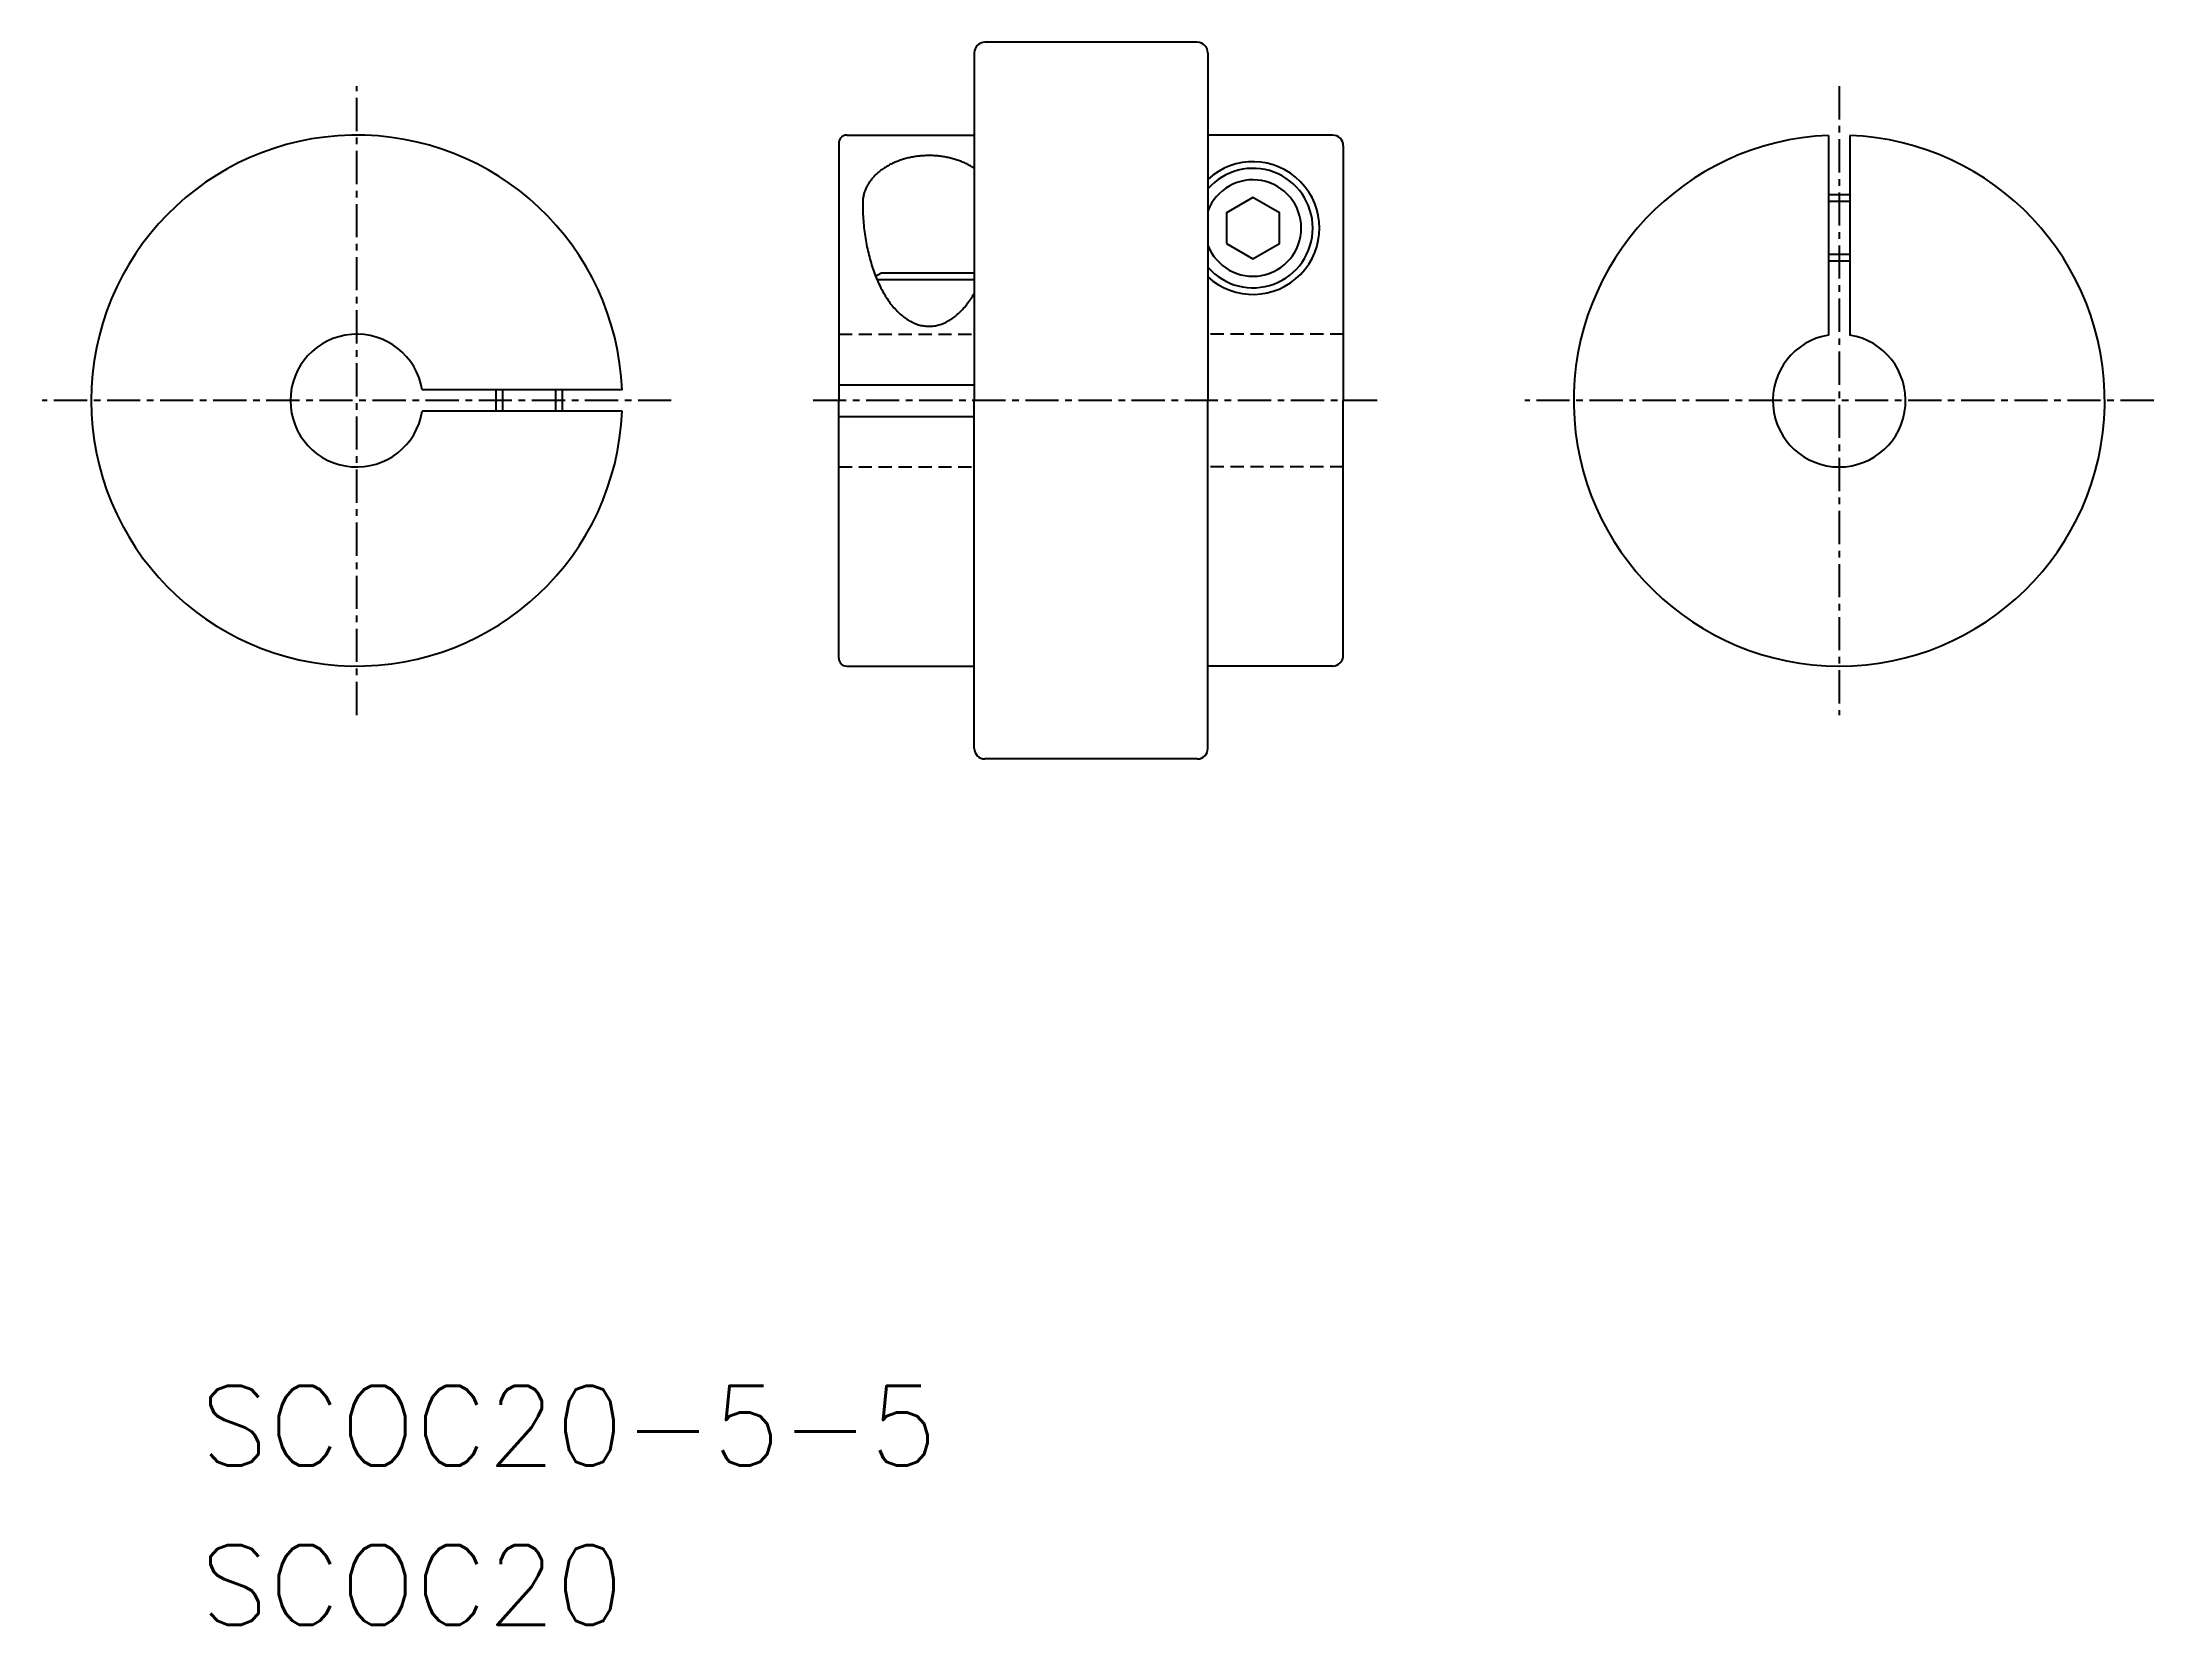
# Model space of a CAD drawing. Extents: x 46.7 to 126.2, y 55.8 to 115.4.
import ezdxf

# ---------------------------------------------------------------- set-up
doc = ezdxf.new("R2010")
doc.units = 0
doc.linetypes.add('CENTER', pattern=[2, 1.25, -0.25, 0.25, -0.25])
doc.linetypes.add('DASHED', pattern=[0.75, 0.5, -0.25])
doc.layers.get('0').update_dxf_attribs({"linetype": 'CONTINUOUS'})
doc.layers.add('CENTER', color=1, linetype='CENTER')
doc.styles.add('MISUMI', font='txt.shx')

msp = doc.modelspace()

# ---------------------------------------------------------------- linework, layer by layer
at = {"color": 7, "linetype": 'CONTINUOUS'}
for p, q in [((90.192, 115.413), (82.192, 115.413)), ((81.792, 115.013), (81.792, 101.913)), ((90.592, 115.013), (90.592, 101.913)), ((76.692, 111.613), (76.692, 101.913)), ((76.992, 111.913), (81.792, 111.913)), ((95.292, 111.913), (90.592, 111.913)), ((95.692, 111.513), (95.692, 101.913)), ((113.97, 111.905), (113.97, 104.381)), ((114.77, 111.905), (114.77, 104.381)), ((114.77, 109.663), (113.97, 109.663)), ((78.079, 106.6), (78.275, 106.713)), ((81.792, 106.713), (78.275, 106.713)), ((114.77, 107.163), (113.97, 107.163)), ((81.792, 106.463), (78.136, 106.463)), ((68.531, 102.313), (61.007, 102.313)), ((63.789, 101.513), (63.789, 102.313)), ((66.289, 101.513), (66.289, 102.313)), ((76.692, 102.513), (81.792, 102.513)), ((76.692, 92.213), (76.692, 101.913)), ((81.792, 88.813), (81.792, 101.913)), ((90.592, 88.813), (90.592, 101.913)), ((95.692, 92.313), (95.692, 101.913)), ((68.531, 101.513), (61.007, 101.513)), ((76.692, 101.313), (81.792, 101.313)), ((76.992, 91.913), (81.792, 91.913)), ((95.292, 91.913), (90.592, 91.913)), ((90.192, 88.413), (82.192, 88.413))]:
    msp.add_line(p, q, dxfattribs=at)
at = {"color": 3, "linetype": 'CONTINUOUS'}
for p, q in [((114.77, 109.413), (113.97, 109.413)), ((114.77, 107.413), (113.97, 107.413)), ((64.039, 101.513), (64.039, 102.313)), ((66.039, 101.513), (66.039, 102.313))]:
    msp.add_line(p, q, dxfattribs=at)
at = {"color": 3, "linetype": 'DASHED'}
for p, q in [((76.692, 104.413), (81.792, 104.413)), ((95.692, 104.413), (90.592, 104.413)), ((76.692, 99.413), (81.792, 99.413)), ((95.692, 99.413), (90.592, 99.413))]:
    msp.add_line(p, q, dxfattribs=at)
at = {"color": 7, "linetype": 'CONTINUOUS'}
msp.add_lwpolyline([(91.292, 107.836), (92.292, 107.258), (93.292, 107.836), (93.292, 108.99), (92.292, 109.568), (91.292, 108.99)], close=True, dxfattribs=at)
for points in [[(81.792, 110.666, 0), (81.758, 110.688, 0), (81.724, 110.709, 0), (81.69, 110.73, 0), (81.655, 110.751, 0), (81.619, 110.771, 0), (81.583, 110.79, 0), (81.546, 110.809, 0), (81.509, 110.828, 0), (81.472, 110.846, 0), (81.434, 110.864, 0), (81.395, 110.881, 0), (81.356, 110.898, 0), (81.317, 110.914, 0), (81.278, 110.929, 0), (81.237, 110.945, 0), (81.197, 110.959, 0), (81.156, 110.973, 0), (81.115, 110.987, 0), (81.074, 111, 0), (81.032, 111.012, 0), (80.99, 111.024, 0), (80.947, 111.035, 0), (80.905, 111.046, 0), (80.862, 111.056, 0), (80.818, 111.066, 0), (80.775, 111.075, 0), (80.731, 111.084, 0), (80.687, 111.092, 0), (80.643, 111.099, 0), (80.599, 111.106, 0), (80.555, 111.112, 0), (80.51, 111.118, 0), (80.465, 111.123, 0), (80.421, 111.128, 0), (80.376, 111.132, 0), (80.331, 111.135, 0), (80.285, 111.138, 0), (80.24, 111.14, 0), (80.195, 111.142, 0), (80.15, 111.143, 0), (80.105, 111.143, 0), (80.059, 111.143, 0), (80.014, 111.143, 0), (79.969, 111.141, 0), (79.924, 111.139, 0), (79.878, 111.137, 0), (79.833, 111.134, 0), (79.788, 111.13, 0), (79.743, 111.126, 0), (79.699, 111.121, 0), (79.654, 111.116, 0), (79.609, 111.11, 0), (79.565, 111.103, 0), (79.521, 111.096, 0), (79.477, 111.088, 0), (79.433, 111.08, 0), (79.389, 111.071, 0), (79.346, 111.062, 0), (79.303, 111.052, 0), (79.26, 111.042, 0), (79.218, 111.031, 0), (79.175, 111.019, 0), (79.133, 111.007, 0), (79.092, 110.994, 0), (79.05, 110.981, 0), (79.009, 110.967, 0), (78.969, 110.953, 0), (78.928, 110.938, 0), (78.889, 110.923, 0), (78.849, 110.907, 0), (78.81, 110.89, 0), (78.771, 110.874, 0), (78.733, 110.856, 0), (78.695, 110.838, 0), (78.658, 110.82, 0), (78.621, 110.801, 0), (78.585, 110.782, 0), (78.549, 110.762, 0), (78.513, 110.742, 0), (78.479, 110.721, 0), (78.444, 110.7, 0), (78.41, 110.679, 0), (78.377, 110.657, 0), (78.345, 110.634, 0), (78.312, 110.611, 0), (78.281, 110.588, 0), (78.25, 110.564, 0), (78.22, 110.54, 0), (78.19, 110.516, 0), (78.161, 110.491, 0), (78.132, 110.466, 0), (78.105, 110.44, 0), (78.078, 110.414, 0), (78.051, 110.388, 0), (78.025, 110.361, 0), (78, 110.334, 0), (77.976, 110.307, 0), (77.952, 110.28, 0), (77.929, 110.252, 0), (77.906, 110.223, 0), (77.885, 110.195, 0), (77.864, 110.166, 0), (77.844, 110.137, 0), (77.824, 110.108, 0), (77.806, 110.078, 0), (77.788, 110.049, 0), (77.77, 110.019, 0), (77.754, 109.989, 0), (77.738, 109.958, 0), (77.724, 109.928, 0), (77.709, 109.897, 0), (77.696, 109.866, 0), (77.683, 109.835, 0), (77.672, 109.803, 0), (77.661, 109.772, 0), (77.651, 109.74, 0), (77.641, 109.709, 0), (77.633, 109.677, 0), (77.625, 109.645, 0), (77.618, 109.613, 0), (77.612, 109.581, 0), (77.606, 109.549, 0), (77.602, 109.516, 0), (77.598, 109.484, 0), (77.596, 109.452, 0), (77.593, 109.419, 0), (77.592, 109.387, 0), (77.592, 109.355, 0)], [(77.592, 109.355, 0), (77.592, 109.27, 0), (77.593, 109.186, 0), (77.596, 109.102, 0), (77.598, 109.019, 0), (77.602, 108.935, 0), (77.606, 108.851, 0), (77.612, 108.768, 0), (77.618, 108.684, 0), (77.625, 108.601, 0), (77.633, 108.518, 0), (77.641, 108.436, 0), (77.651, 108.354, 0), (77.661, 108.272, 0), (77.672, 108.19, 0), (77.683, 108.109, 0), (77.696, 108.028, 0), (77.709, 107.948, 0), (77.724, 107.868, 0), (77.738, 107.789, 0), (77.754, 107.71, 0), (77.77, 107.631, 0), (77.788, 107.554, 0), (77.806, 107.476, 0), (77.824, 107.4, 0), (77.844, 107.324, 0), (77.864, 107.249, 0), (77.885, 107.174, 0), (77.906, 107.1, 0), (77.929, 107.027, 0), (77.952, 106.955, 0), (77.976, 106.883, 0), (78, 106.812, 0), (78.025, 106.742, 0), (78.051, 106.673, 0), (78.078, 106.605, 0), (78.105, 106.538, 0), (78.132, 106.472, 0), (78.161, 106.406, 0), (78.19, 106.342, 0), (78.22, 106.278, 0), (78.25, 106.216, 0), (78.281, 106.154, 0), (78.312, 106.094, 0), (78.345, 106.035, 0), (78.377, 105.976, 0), (78.41, 105.919, 0), (78.444, 105.863, 0), (78.479, 105.809, 0), (78.513, 105.755, 0), (78.549, 105.702, 0), (78.585, 105.651, 0), (78.621, 105.601, 0), (78.658, 105.552, 0), (78.695, 105.505, 0), (78.733, 105.458, 0), (78.771, 105.413, 0), (78.81, 105.37, 0), (78.849, 105.327, 0), (78.889, 105.286, 0), (78.928, 105.246, 0), (78.969, 105.208, 0), (79.009, 105.171, 0), (79.05, 105.135, 0), (79.092, 105.101, 0), (79.133, 105.068, 0), (79.175, 105.036, 0), (79.218, 105.006, 0), (79.26, 104.977, 0), (79.303, 104.95, 0), (79.346, 104.924, 0), (79.389, 104.9, 0), (79.433, 104.877, 0), (79.477, 104.856, 0), (79.521, 104.836, 0), (79.565, 104.817, 0), (79.609, 104.8, 0), (79.654, 104.785, 0), (79.699, 104.771, 0), (79.743, 104.758, 0), (79.788, 104.747, 0), (79.833, 104.738, 0), (79.878, 104.73, 0), (79.924, 104.724, 0), (79.969, 104.719, 0), (80.014, 104.715, 0), (80.059, 104.714, 0), (80.105, 104.713, 0), (80.15, 104.714, 0), (80.195, 104.717, 0), (80.24, 104.721, 0), (80.285, 104.727, 0), (80.331, 104.734, 0), (80.376, 104.743, 0), (80.421, 104.753, 0), (80.465, 104.765, 0), (80.51, 104.779, 0), (80.555, 104.793, 0), (80.599, 104.81, 0), (80.643, 104.828, 0), (80.687, 104.847, 0), (80.731, 104.868, 0), (80.775, 104.89, 0), (80.818, 104.914, 0), (80.862, 104.939, 0), (80.905, 104.965, 0), (80.947, 104.993, 0), (80.99, 105.023, 0), (81.032, 105.054, 0), (81.074, 105.086, 0), (81.115, 105.12, 0), (81.156, 105.155, 0), (81.197, 105.191, 0), (81.237, 105.229, 0), (81.278, 105.268, 0), (81.317, 105.309, 0), (81.356, 105.351, 0), (81.395, 105.394, 0), (81.434, 105.439, 0), (81.472, 105.484, 0), (81.509, 105.531, 0), (81.546, 105.58, 0), (81.583, 105.629, 0), (81.619, 105.68, 0), (81.655, 105.732, 0), (81.69, 105.785, 0), (81.724, 105.839, 0), (81.758, 105.895, 0), (81.792, 105.951, 0)]]:
    msp.add_polyline3d(points, dxfattribs=at)
for centre, radius, start, end in [((82.192, 115.013), 0.4, 90, 180), ((90.192, 115.013), 0.4, 0, 90), ((58.539, 101.913), 10, 2.29244, 357.70756), ((76.992, 111.613), 0.3, 90, 180), ((95.292, 111.513), 0.4, 0, 90), ((114.37, 101.913), 10, 92.29244, 87.70756), ((92.292, 108.413), 2.5, 227.15636, 132.84364), ((92.292, 108.413), 2.25, 220.92606, 139.07394), ((92.292, 108.413), 1.817, 200.67338, 159.32662), ((58.539, 101.913), 2.5, 9.2069, 350.7931), ((114.37, 101.913), 2.5, 99.2069, 80.7931), ((95.292, 92.313), 0.4, 270, 0), ((76.992, 92.213), 0.3, 180, 270), ((82.192, 88.813), 0.4, 180, 270), ((90.192, 88.813), 0.4, 270, 360)]:
    msp.add_arc(centre, radius, start, end, dxfattribs=at)
at = {"layer": 'CENTER', "color": 1, "linetype": 'CENTER'}
for p, q in [((58.539, 90.068), (58.539, 113.758)), ((114.37, 113.758), (114.37, 90.068)), ((70.384, 101.913), (46.694, 101.913)), ((96.972, 101.913), (75.641, 101.913)), ((126.215, 101.913), (102.525, 101.913))]:
    msp.add_line(p, q, dxfattribs=at)

# ---------------------------------------------------------------- texts
at = {"color": 7, "linetype": 'CONTINUOUS', "style": 'MISUMI'}
for s, p in [('SCOC20-5-5', (52.648, 61.8)), ('SCOC20', (52.648, 55.8))]:
    msp.add_text(s, height=3, dxfattribs=at).set_placement(p)

doc.saveas('drawing.dxf')
